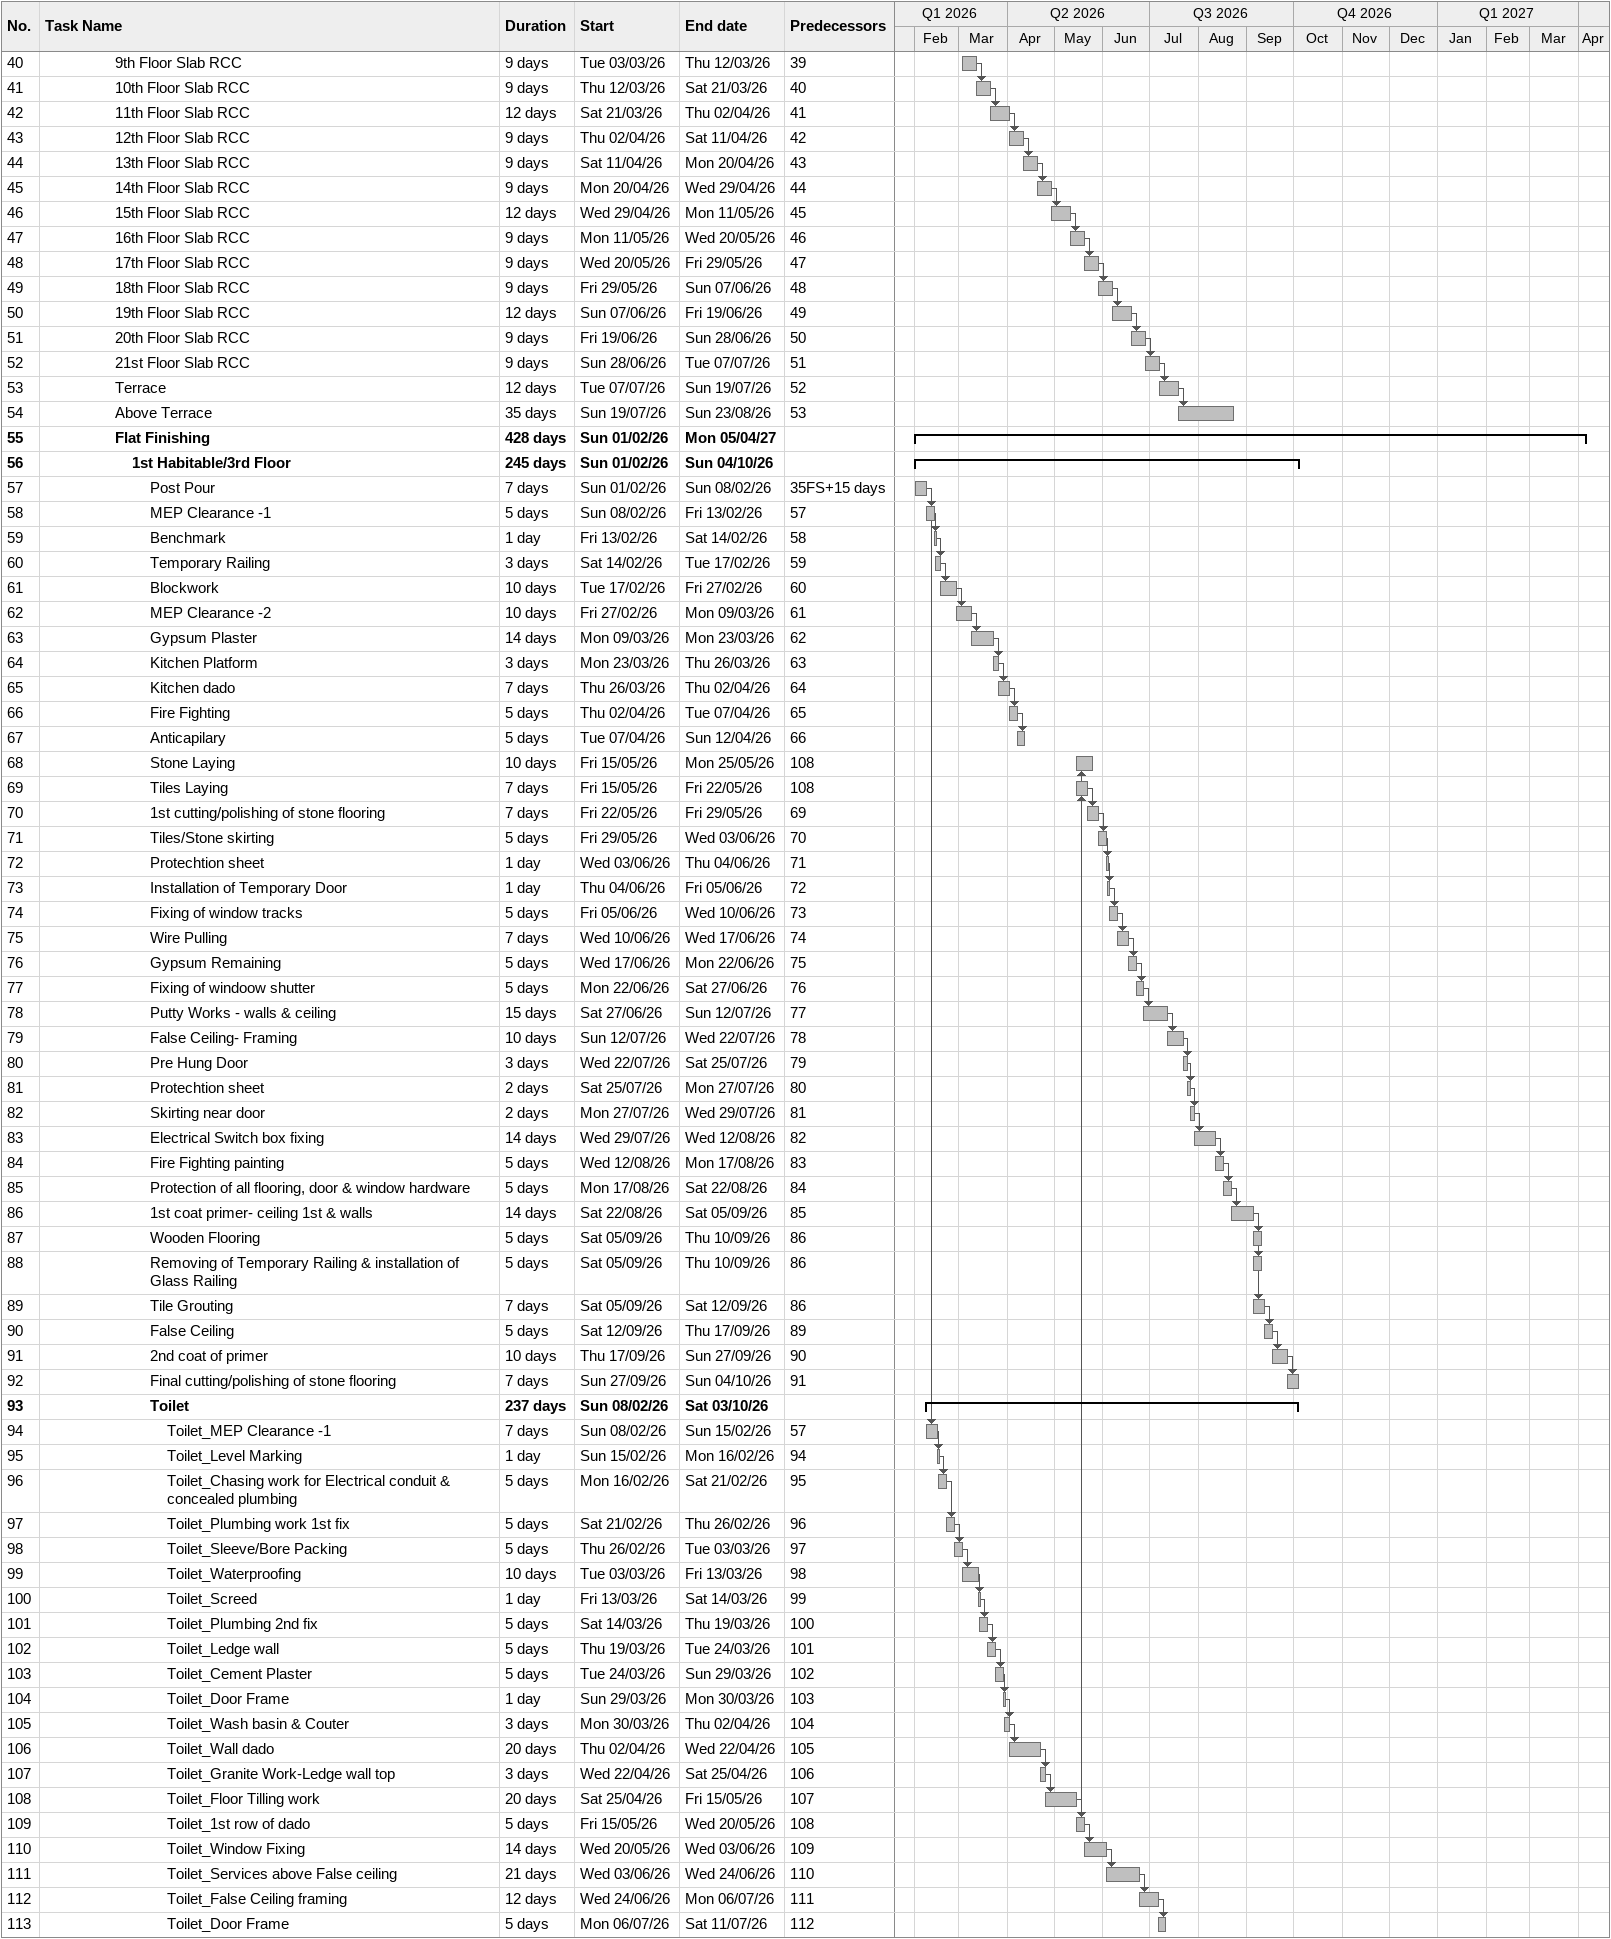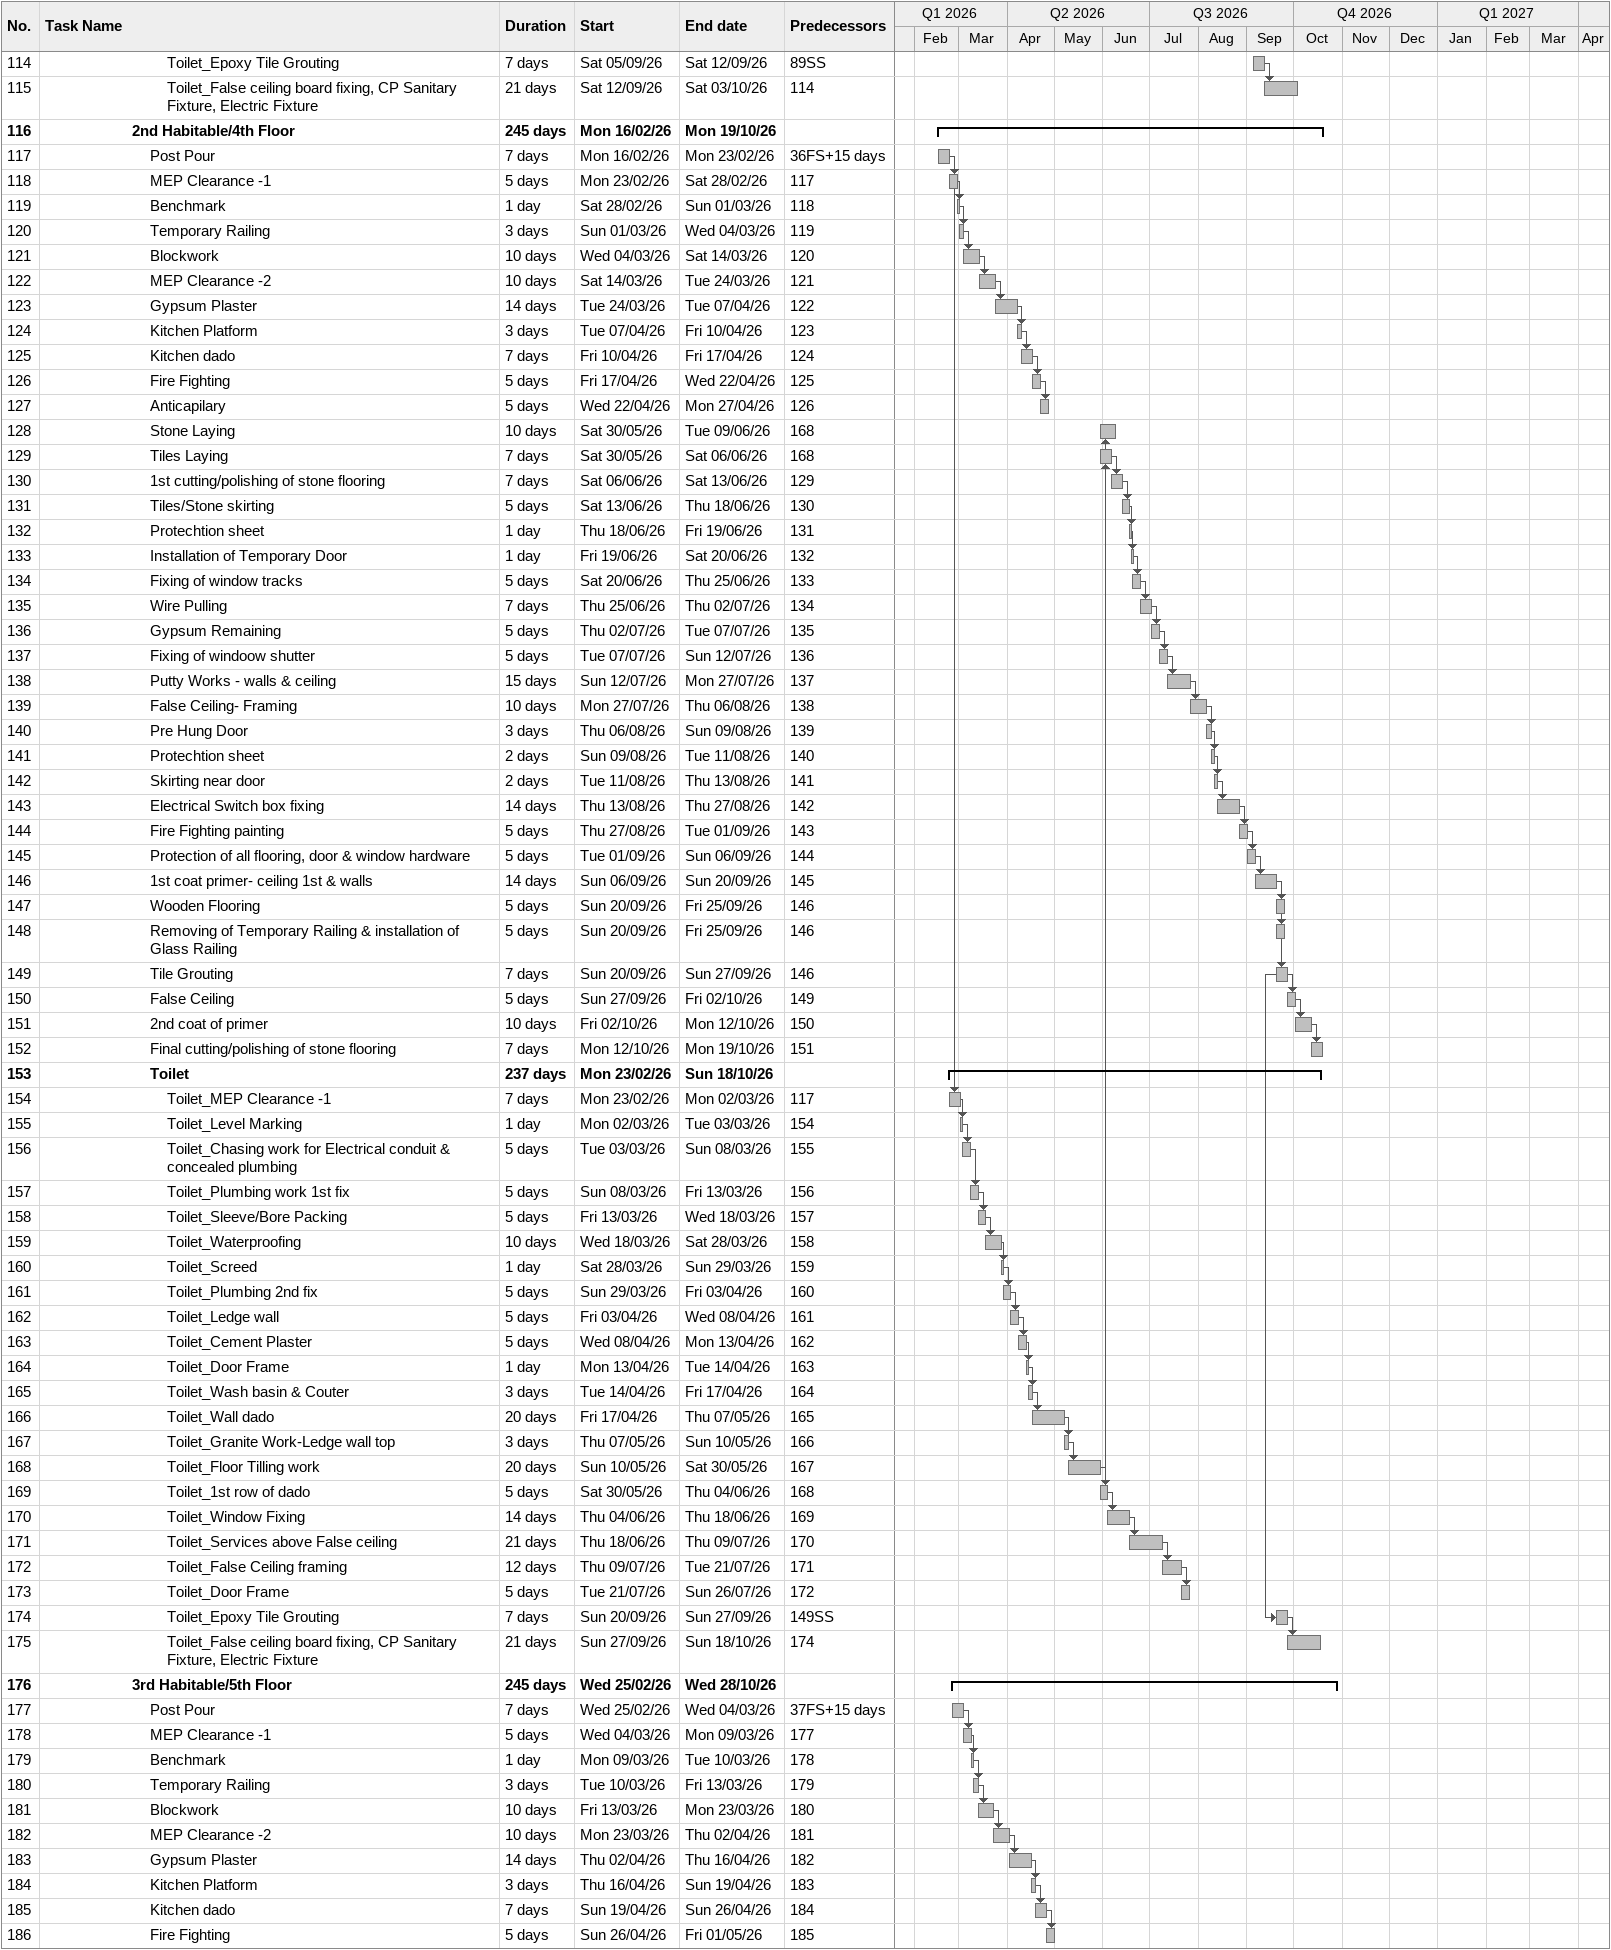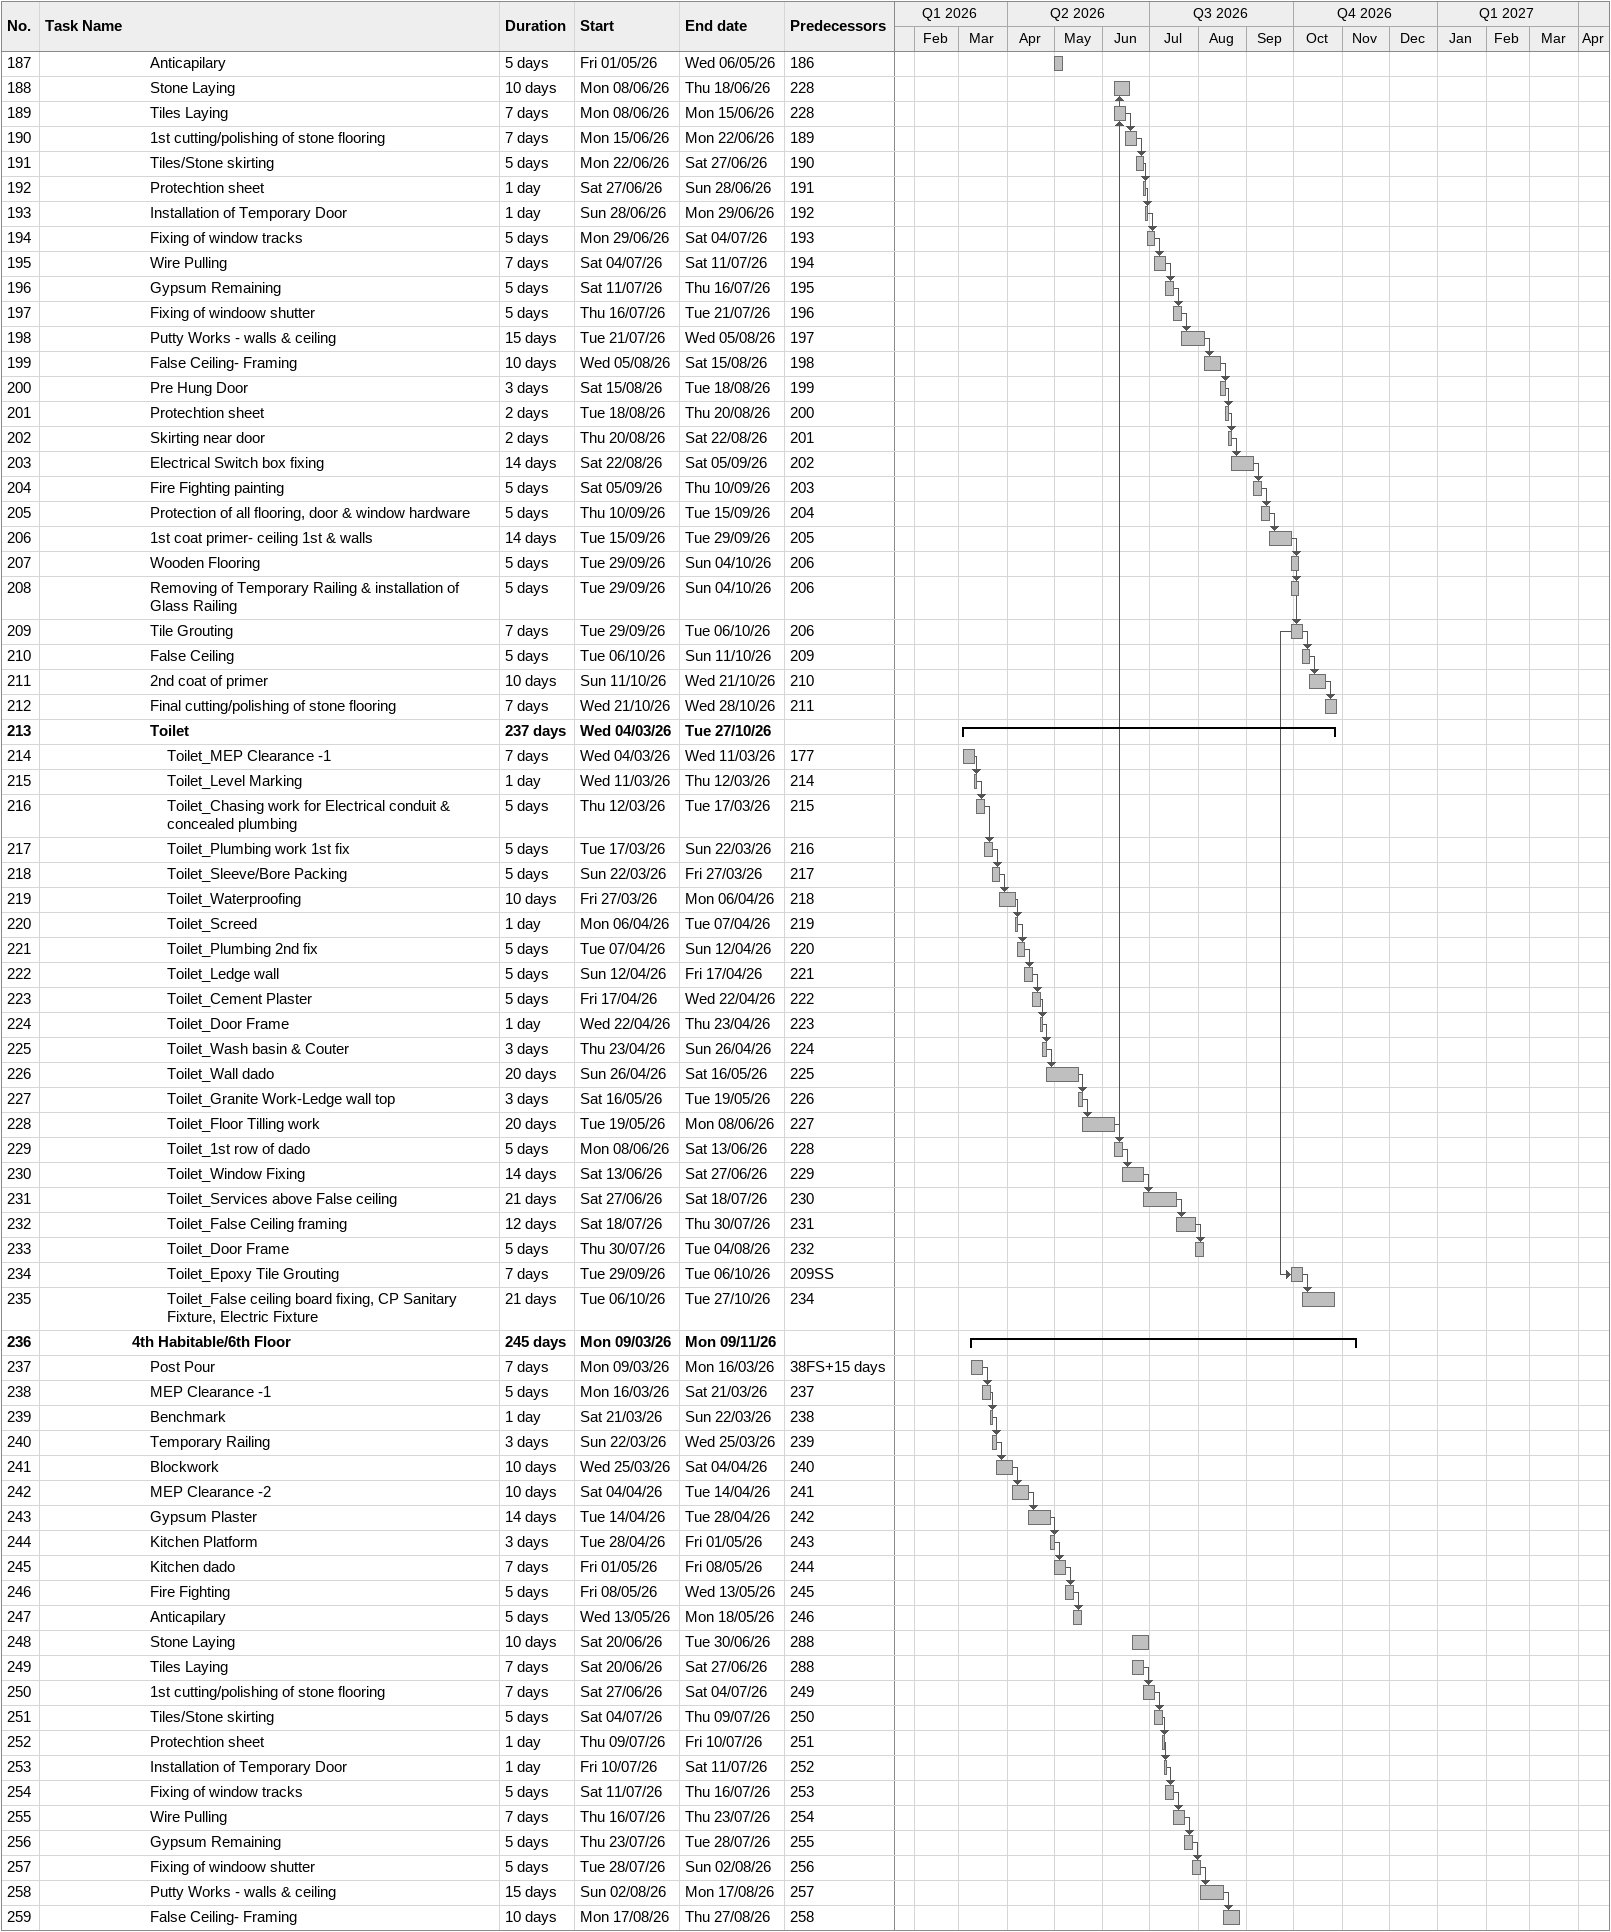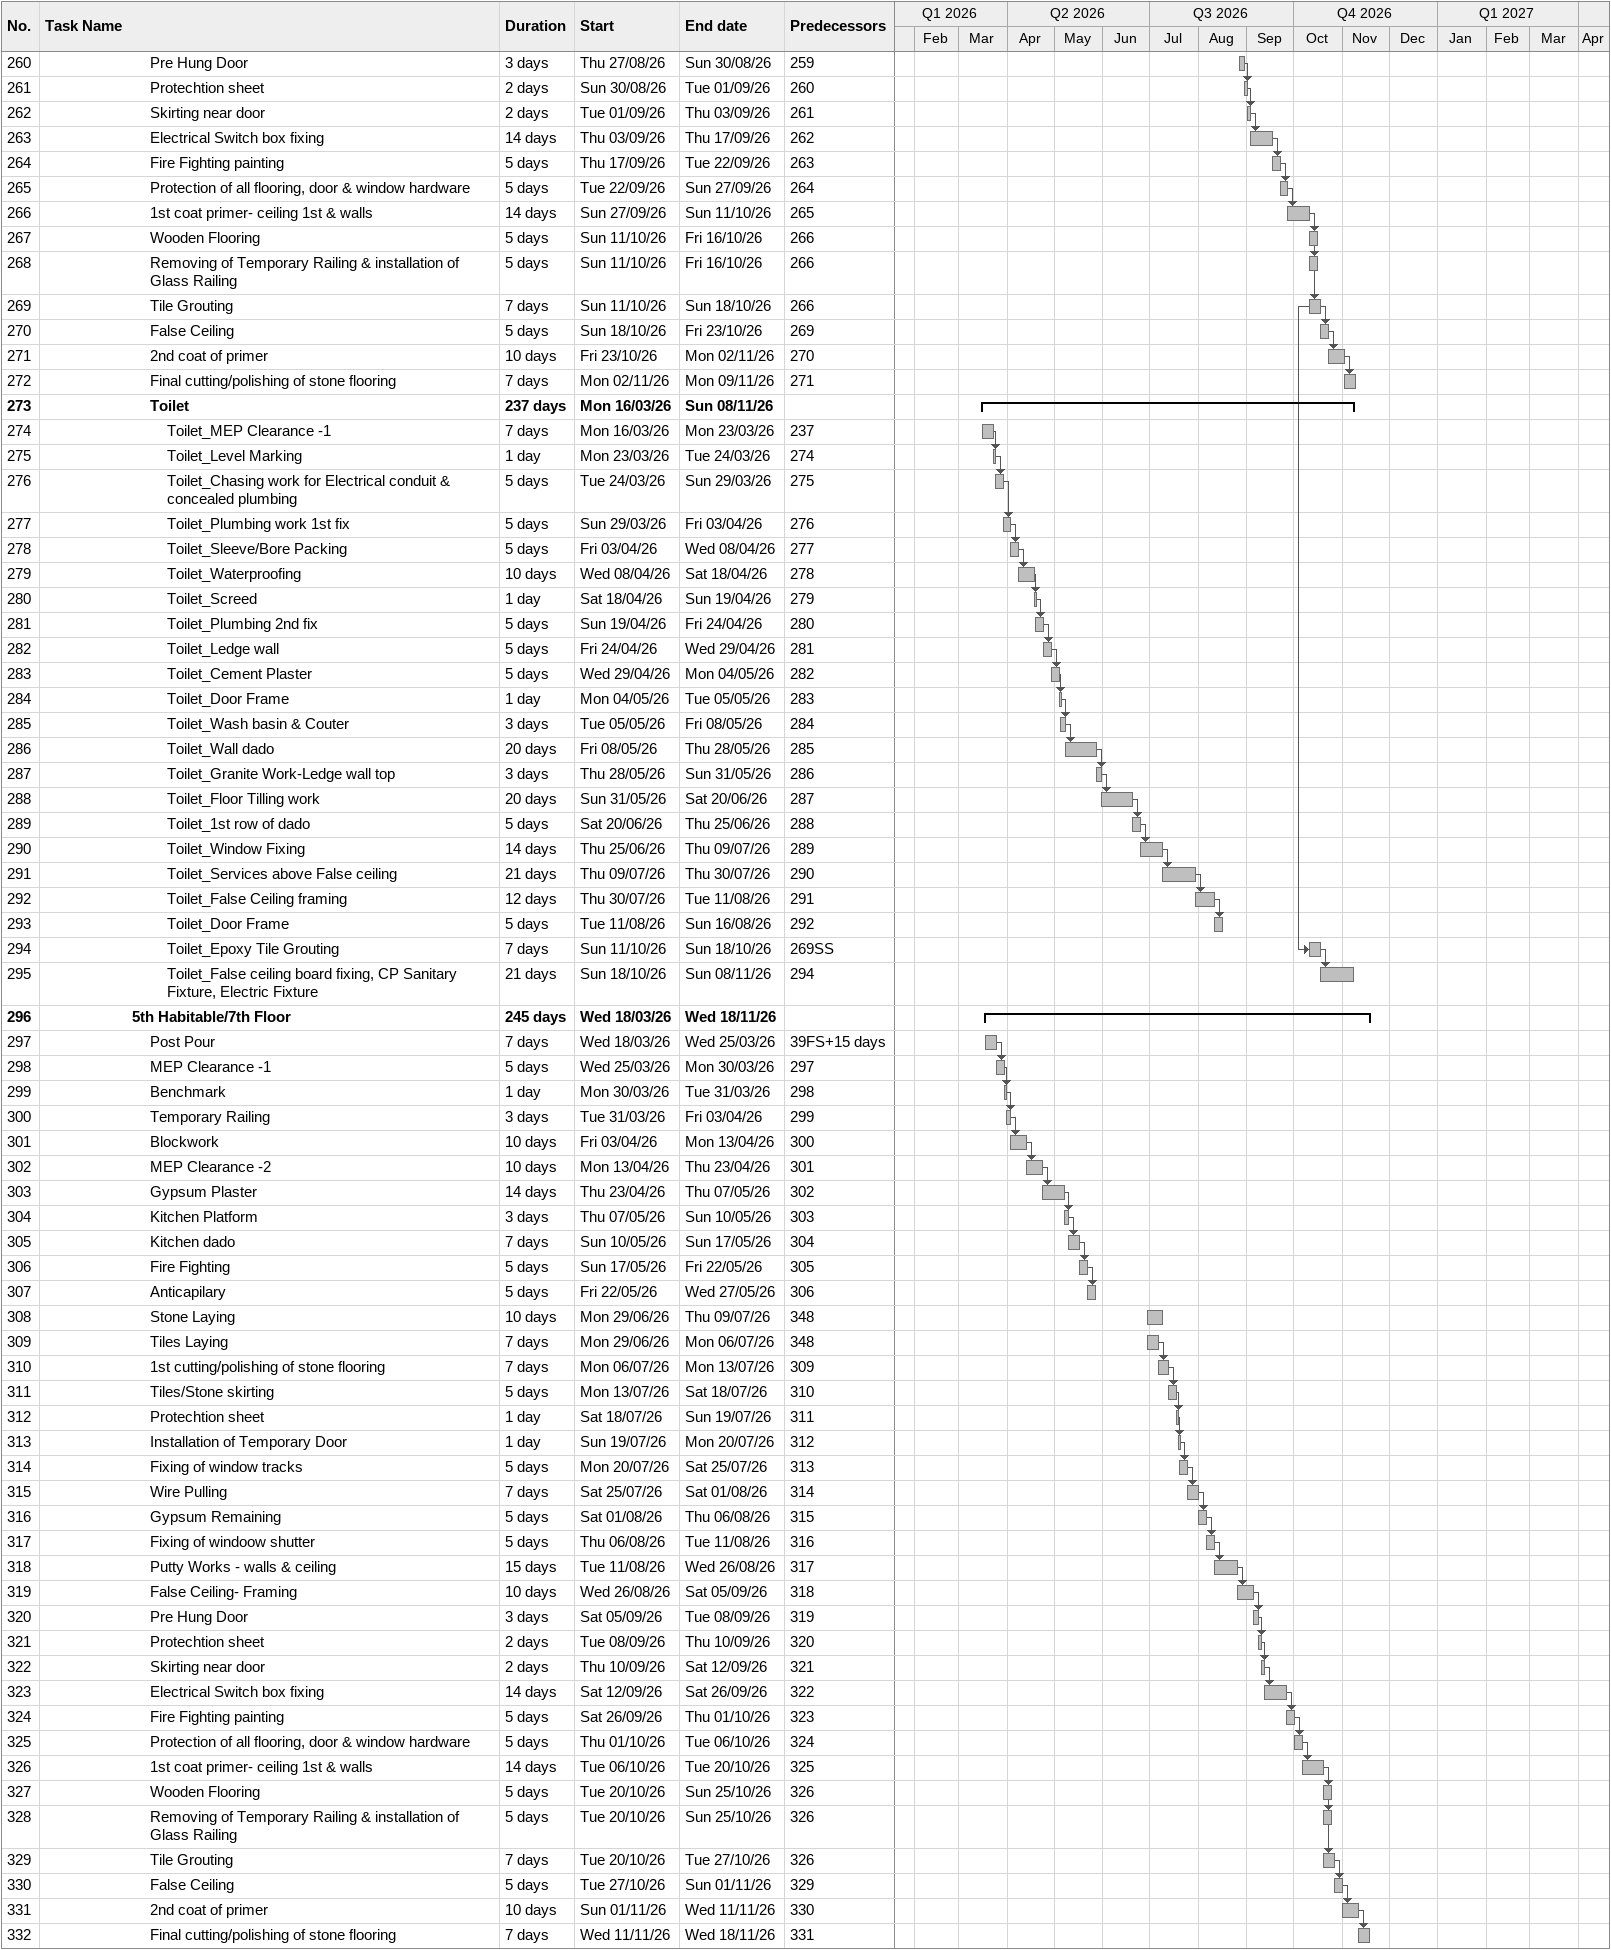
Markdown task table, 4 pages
| ID | Level | Task | Duration | Start | Finish | Predecessors |
|---|---|---|---|---|---|---|
| 40 | 5 | 9th Floor Slab RCC | 9d | 2026-03-03 | 2026-03-12 | 39 |
| 41 | 5 | 10th Floor Slab RCC | 9d | 2026-03-12 | 2026-03-21 | 40 |
| 42 | 5 | 11th Floor Slab RCC | 12d | 2026-03-21 | 2026-04-02 | 41 |
| 43 | 5 | 12th Floor Slab RCC | 9d | 2026-04-02 | 2026-04-11 | 42 |
| 44 | 5 | 13th Floor Slab RCC | 9d | 2026-04-11 | 2026-04-20 | 43 |
| 45 | 5 | 14th Floor Slab RCC | 9d | 2026-04-20 | 2026-04-29 | 44 |
| 46 | 5 | 15th Floor Slab RCC | 12d | 2026-04-29 | 2026-05-11 | 45 |
| 47 | 5 | 16th Floor Slab RCC | 9d | 2026-05-11 | 2026-05-20 | 46 |
| 48 | 5 | 17th Floor Slab RCC | 9d | 2026-05-20 | 2026-05-29 | 47 |
| 49 | 5 | 18th Floor Slab RCC | 9d | 2026-05-29 | 2026-06-07 | 48 |
| 50 | 5 | 19th Floor Slab RCC | 12d | 2026-06-07 | 2026-06-19 | 49 |
| 51 | 5 | 20th Floor Slab RCC | 9d | 2026-06-19 | 2026-06-28 | 50 |
| 52 | 5 | 21st Floor Slab RCC | 9d | 2026-06-28 | 2026-07-07 | 51 |
| 53 | 5 | Terrace | 12d | 2026-07-07 | 2026-07-19 | 52 |
| 54 | 5 | Above Terrace | 35d | 2026-07-19 | 2026-08-23 | 53 |
| 55 | 5 | **Flat Finishing** | 428d | 2026-02-01 | 2027-04-05 |  |
| 56 | 6 | **1st Habitable/3rd Floor** | 245d | 2026-02-01 | 2026-10-04 |  |
| 57 | 7 | Post Pour | 7d | 2026-02-01 | 2026-02-08 | 35FS+15d |
| 58 | 7 | MEP Clearance -1 | 5d | 2026-02-08 | 2026-02-13 | 57 |
| 59 | 7 | Benchmark | 1d | 2026-02-13 | 2026-02-14 | 58 |
| 60 | 7 | Temporary Railing | 3d | 2026-02-14 | 2026-02-17 | 59 |
| 61 | 7 | Blockwork | 10d | 2026-02-17 | 2026-02-27 | 60 |
| 62 | 7 | MEP Clearance -2 | 10d | 2026-02-27 | 2026-03-09 | 61 |
| 63 | 7 | Gypsum Plaster | 14d | 2026-03-09 | 2026-03-23 | 62 |
| 64 | 7 | Kitchen Platform | 3d | 2026-03-23 | 2026-03-26 | 63 |
| 65 | 7 | Kitchen dado | 7d | 2026-03-26 | 2026-04-02 | 64 |
| 66 | 7 | Fire Fighting | 5d | 2026-04-02 | 2026-04-07 | 65 |
| 67 | 7 | Anticapilary | 5d | 2026-04-07 | 2026-04-12 | 66 |
| 68 | 7 | Stone Laying | 10d | 2026-05-15 | 2026-05-25 | 108 |
| 69 | 7 | Tiles Laying | 7d | 2026-05-15 | 2026-05-22 | 108 |
| 70 | 7 | 1st cutting/polishing of stone flooring | 7d | 2026-05-22 | 2026-05-29 | 69 |
| 71 | 7 | Tiles/Stone skirting | 5d | 2026-05-29 | 2026-06-03 | 70 |
| 72 | 7 | Protechtion sheet | 1d | 2026-06-03 | 2026-06-04 | 71 |
| 73 | 7 | Installation of Temporary Door | 1d | 2026-06-04 | 2026-06-05 | 72 |
| 74 | 7 | Fixing of window tracks | 5d | 2026-06-05 | 2026-06-10 | 73 |
| 75 | 7 | Wire Pulling | 7d | 2026-06-10 | 2026-06-17 | 74 |
| 76 | 7 | Gypsum Remaining | 5d | 2026-06-17 | 2026-06-22 | 75 |
| 77 | 7 | Fixing of windoow shutter | 5d | 2026-06-22 | 2026-06-27 | 76 |
| 78 | 7 | Putty Works - walls & ceiling | 15d | 2026-06-27 | 2026-07-12 | 77 |
| 79 | 7 | False Ceiling- Framing | 10d | 2026-07-12 | 2026-07-22 | 78 |
| 80 | 7 | Pre Hung Door | 3d | 2026-07-22 | 2026-07-25 | 79 |
| 81 | 7 | Protechtion sheet | 2d | 2026-07-25 | 2026-07-27 | 80 |
| 82 | 7 | Skirting near door | 2d | 2026-07-27 | 2026-07-29 | 81 |
| 83 | 7 | Electrical Switch box fixing | 14d | 2026-07-29 | 2026-08-12 | 82 |
| 84 | 7 | Fire Fighting painting | 5d | 2026-08-12 | 2026-08-17 | 83 |
| 85 | 7 | Protection of all flooring, door & window hardware | 5d | 2026-08-17 | 2026-08-22 | 84 |
| 86 | 7 | 1st coat primer- ceiling 1st & walls | 14d | 2026-08-22 | 2026-09-05 | 85 |
| 87 | 7 | Wooden Flooring | 5d | 2026-09-05 | 2026-09-10 | 86 |
| 88 | 7 | Removing of Temporary Railing & installation of Glass Railing | 5d | 2026-09-05 | 2026-09-10 | 86 |
| 89 | 7 | Tile Grouting | 7d | 2026-09-05 | 2026-09-12 | 86 |
| 90 | 7 | False Ceiling | 5d | 2026-09-12 | 2026-09-17 | 89 |
| 91 | 7 | 2nd coat of primer | 10d | 2026-09-17 | 2026-09-27 | 90 |
| 92 | 7 | Final cutting/polishing of stone flooring | 7d | 2026-09-27 | 2026-10-04 | 91 |
| 93 | 7 | **Toilet** | 237d | 2026-02-08 | 2026-10-03 |  |
| 94 | 8 | Toilet_MEP Clearance -1 | 7d | 2026-02-08 | 2026-02-15 | 57 |
| 95 | 8 | Toilet_Level Marking | 1d | 2026-02-15 | 2026-02-16 | 94 |
| 96 | 8 | Toilet_Chasing work for Electrical conduit & concealed plumbing | 5d | 2026-02-16 | 2026-02-21 | 95 |
| 97 | 8 | Toilet_Plumbing work 1st fix | 5d | 2026-02-21 | 2026-02-26 | 96 |
| 98 | 8 | Toilet_Sleeve/Bore Packing | 5d | 2026-02-26 | 2026-03-03 | 97 |
| 99 | 8 | Toilet_Waterproofing | 10d | 2026-03-03 | 2026-03-13 | 98 |
| 100 | 8 | Toilet_Screed | 1d | 2026-03-13 | 2026-03-14 | 99 |
| 101 | 8 | Toilet_Plumbing 2nd fix | 5d | 2026-03-14 | 2026-03-19 | 100 |
| 102 | 8 | Toilet_Ledge wall | 5d | 2026-03-19 | 2026-03-24 | 101 |
| 103 | 8 | Toilet_Cement Plaster | 5d | 2026-03-24 | 2026-03-29 | 102 |
| 104 | 8 | Toilet_Door Frame | 1d | 2026-03-29 | 2026-03-30 | 103 |
| 105 | 8 | Toilet_Wash basin & Couter | 3d | 2026-03-30 | 2026-04-02 | 104 |
| 106 | 8 | Toilet_Wall dado | 20d | 2026-04-02 | 2026-04-22 | 105 |
| 107 | 8 | Toilet_Granite Work-Ledge wall top | 3d | 2026-04-22 | 2026-04-25 | 106 |
| 108 | 8 | Toilet_Floor Tilling work | 20d | 2026-04-25 | 2026-05-15 | 107 |
| 109 | 8 | Toilet_1st row of dado | 5d | 2026-05-15 | 2026-05-20 | 108 |
| 110 | 8 | Toilet_Window Fixing | 14d | 2026-05-20 | 2026-06-03 | 109 |
| 111 | 8 | Toilet_Services above False ceiling | 21d | 2026-06-03 | 2026-06-24 | 110 |
| 112 | 8 | Toilet_False Ceiling framing | 12d | 2026-06-24 | 2026-07-06 | 111 |
| 113 | 8 | Toilet_Door Frame | 5d | 2026-07-06 | 2026-07-11 | 112 |
| 114 | 8 | Toilet_Epoxy Tile Grouting | 7d | 2026-09-05 | 2026-09-12 | 89SS |
| 115 | 8 | Toilet_False ceiling board fixing, CP Sanitary Fixture, Electric Fixture | 21d | 2026-09-12 | 2026-10-03 | 114 |
| 116 | 6 | **2nd Habitable/4th Floor** | 245d | 2026-02-16 | 2026-10-19 |  |
| 117 | 7 | Post Pour | 7d | 2026-02-16 | 2026-02-23 | 36FS+15d |
| 118 | 7 | MEP Clearance -1 | 5d | 2026-02-23 | 2026-02-28 | 117 |
| 119 | 7 | Benchmark | 1d | 2026-02-28 | 2026-03-01 | 118 |
| 120 | 7 | Temporary Railing | 3d | 2026-03-01 | 2026-03-04 | 119 |
| 121 | 7 | Blockwork | 10d | 2026-03-04 | 2026-03-14 | 120 |
| 122 | 7 | MEP Clearance -2 | 10d | 2026-03-14 | 2026-03-24 | 121 |
| 123 | 7 | Gypsum Plaster | 14d | 2026-03-24 | 2026-04-07 | 122 |
| 124 | 7 | Kitchen Platform | 3d | 2026-04-07 | 2026-04-10 | 123 |
| 125 | 7 | Kitchen dado | 7d | 2026-04-10 | 2026-04-17 | 124 |
| 126 | 7 | Fire Fighting | 5d | 2026-04-17 | 2026-04-22 | 125 |
| 127 | 7 | Anticapilary | 5d | 2026-04-22 | 2026-04-27 | 126 |
| 128 | 7 | Stone Laying | 10d | 2026-05-30 | 2026-06-09 | 168 |
| 129 | 7 | Tiles Laying | 7d | 2026-05-30 | 2026-06-06 | 168 |
| 130 | 7 | 1st cutting/polishing of stone flooring | 7d | 2026-06-06 | 2026-06-13 | 129 |
| 131 | 7 | Tiles/Stone skirting | 5d | 2026-06-13 | 2026-06-18 | 130 |
| 132 | 7 | Protechtion sheet | 1d | 2026-06-18 | 2026-06-19 | 131 |
| 133 | 7 | Installation of Temporary Door | 1d | 2026-06-19 | 2026-06-20 | 132 |
| 134 | 7 | Fixing of window tracks | 5d | 2026-06-20 | 2026-06-25 | 133 |
| 135 | 7 | Wire Pulling | 7d | 2026-06-25 | 2026-07-02 | 134 |
| 136 | 7 | Gypsum Remaining | 5d | 2026-07-02 | 2026-07-07 | 135 |
| 137 | 7 | Fixing of windoow shutter | 5d | 2026-07-07 | 2026-07-12 | 136 |
| 138 | 7 | Putty Works - walls & ceiling | 15d | 2026-07-12 | 2026-07-27 | 137 |
| 139 | 7 | False Ceiling- Framing | 10d | 2026-07-27 | 2026-08-06 | 138 |
| 140 | 7 | Pre Hung Door | 3d | 2026-08-06 | 2026-08-09 | 139 |
| 141 | 7 | Protechtion sheet | 2d | 2026-08-09 | 2026-08-11 | 140 |
| 142 | 7 | Skirting near door | 2d | 2026-08-11 | 2026-08-13 | 141 |
| 143 | 7 | Electrical Switch box fixing | 14d | 2026-08-13 | 2026-08-27 | 142 |
| 144 | 7 | Fire Fighting painting | 5d | 2026-08-27 | 2026-09-01 | 143 |
| 145 | 7 | Protection of all flooring, door & window hardware | 5d | 2026-09-01 | 2026-09-06 | 144 |
| 146 | 7 | 1st coat primer- ceiling 1st & walls | 14d | 2026-09-06 | 2026-09-20 | 145 |
| 147 | 7 | Wooden Flooring | 5d | 2026-09-20 | 2026-09-25 | 146 |
| 148 | 7 | Removing of Temporary Railing & installation of Glass Railing | 5d | 2026-09-20 | 2026-09-25 | 146 |
| 149 | 7 | Tile Grouting | 7d | 2026-09-20 | 2026-09-27 | 146 |
| 150 | 7 | False Ceiling | 5d | 2026-09-27 | 2026-10-02 | 149 |
| 151 | 7 | 2nd coat of primer | 10d | 2026-10-02 | 2026-10-12 | 150 |
| 152 | 7 | Final cutting/polishing of stone flooring | 7d | 2026-10-12 | 2026-10-19 | 151 |
| 153 | 7 | **Toilet** | 237d | 2026-02-23 | 2026-10-18 |  |
| 154 | 8 | Toilet_MEP Clearance -1 | 7d | 2026-02-23 | 2026-03-02 | 117 |
| 155 | 8 | Toilet_Level Marking | 1d | 2026-03-02 | 2026-03-03 | 154 |
| 156 | 8 | Toilet_Chasing work for Electrical conduit & concealed plumbing | 5d | 2026-03-03 | 2026-03-08 | 155 |
| 157 | 8 | Toilet_Plumbing work 1st fix | 5d | 2026-03-08 | 2026-03-13 | 156 |
| 158 | 8 | Toilet_Sleeve/Bore Packing | 5d | 2026-03-13 | 2026-03-18 | 157 |
| 159 | 8 | Toilet_Waterproofing | 10d | 2026-03-18 | 2026-03-28 | 158 |
| 160 | 8 | Toilet_Screed | 1d | 2026-03-28 | 2026-03-29 | 159 |
| 161 | 8 | Toilet_Plumbing 2nd fix | 5d | 2026-03-29 | 2026-04-03 | 160 |
| 162 | 8 | Toilet_Ledge wall | 5d | 2026-04-03 | 2026-04-08 | 161 |
| 163 | 8 | Toilet_Cement Plaster | 5d | 2026-04-08 | 2026-04-13 | 162 |
| 164 | 8 | Toilet_Door Frame | 1d | 2026-04-13 | 2026-04-14 | 163 |
| 165 | 8 | Toilet_Wash basin & Couter | 3d | 2026-04-14 | 2026-04-17 | 164 |
| 166 | 8 | Toilet_Wall dado | 20d | 2026-04-17 | 2026-05-07 | 165 |
| 167 | 8 | Toilet_Granite Work-Ledge wall top | 3d | 2026-05-07 | 2026-05-10 | 166 |
| 168 | 8 | Toilet_Floor Tilling work | 20d | 2026-05-10 | 2026-05-30 | 167 |
| 169 | 8 | Toilet_1st row of dado | 5d | 2026-05-30 | 2026-06-04 | 168 |
| 170 | 8 | Toilet_Window Fixing | 14d | 2026-06-04 | 2026-06-18 | 169 |
| 171 | 8 | Toilet_Services above False ceiling | 21d | 2026-06-18 | 2026-07-09 | 170 |
| 172 | 8 | Toilet_False Ceiling framing | 12d | 2026-07-09 | 2026-07-21 | 171 |
| 173 | 8 | Toilet_Door Frame | 5d | 2026-07-21 | 2026-07-26 | 172 |
| 174 | 8 | Toilet_Epoxy Tile Grouting | 7d | 2026-09-20 | 2026-09-27 | 149SS |
| 175 | 8 | Toilet_False ceiling board fixing, CP Sanitary Fixture, Electric Fixture | 21d | 2026-09-27 | 2026-10-18 | 174 |
| 176 | 6 | **3rd Habitable/5th Floor** | 245d | 2026-02-25 | 2026-10-28 |  |
| 177 | 7 | Post Pour | 7d | 2026-02-25 | 2026-03-04 | 37FS+15d |
| 178 | 7 | MEP Clearance -1 | 5d | 2026-03-04 | 2026-03-09 | 177 |
| 179 | 7 | Benchmark | 1d | 2026-03-09 | 2026-03-10 | 178 |
| 180 | 7 | Temporary Railing | 3d | 2026-03-10 | 2026-03-13 | 179 |
| 181 | 7 | Blockwork | 10d | 2026-03-13 | 2026-03-23 | 180 |
| 182 | 7 | MEP Clearance -2 | 10d | 2026-03-23 | 2026-04-02 | 181 |
| 183 | 7 | Gypsum Plaster | 14d | 2026-04-02 | 2026-04-16 | 182 |
| 184 | 7 | Kitchen Platform | 3d | 2026-04-16 | 2026-04-19 | 183 |
| 185 | 7 | Kitchen dado | 7d | 2026-04-19 | 2026-04-26 | 184 |
| 186 | 7 | Fire Fighting | 5d | 2026-04-26 | 2026-05-01 | 185 |
| 187 | 7 | Anticapilary | 5d | 2026-05-01 | 2026-05-06 | 186 |
| 188 | 7 | Stone Laying | 10d | 2026-06-08 | 2026-06-18 | 228 |
| 189 | 7 | Tiles Laying | 7d | 2026-06-08 | 2026-06-15 | 228 |
| 190 | 7 | 1st cutting/polishing of stone flooring | 7d | 2026-06-15 | 2026-06-22 | 189 |
| 191 | 7 | Tiles/Stone skirting | 5d | 2026-06-22 | 2026-06-27 | 190 |
| 192 | 7 | Protechtion sheet | 1d | 2026-06-27 | 2026-06-28 | 191 |
| 193 | 7 | Installation of Temporary Door | 1d | 2026-06-28 | 2026-06-29 | 192 |
| 194 | 7 | Fixing of window tracks | 5d | 2026-06-29 | 2026-07-04 | 193 |
| 195 | 7 | Wire Pulling | 7d | 2026-07-04 | 2026-07-11 | 194 |
| 196 | 7 | Gypsum Remaining | 5d | 2026-07-11 | 2026-07-16 | 195 |
| 197 | 7 | Fixing of windoow shutter | 5d | 2026-07-16 | 2026-07-21 | 196 |
| 198 | 7 | Putty Works - walls & ceiling | 15d | 2026-07-21 | 2026-08-05 | 197 |
| 199 | 7 | False Ceiling- Framing | 10d | 2026-08-05 | 2026-08-15 | 198 |
| 200 | 7 | Pre Hung Door | 3d | 2026-08-15 | 2026-08-18 | 199 |
| 201 | 7 | Protechtion sheet | 2d | 2026-08-18 | 2026-08-20 | 200 |
| 202 | 7 | Skirting near door | 2d | 2026-08-20 | 2026-08-22 | 201 |
| 203 | 7 | Electrical Switch box fixing | 14d | 2026-08-22 | 2026-09-05 | 202 |
| 204 | 7 | Fire Fighting painting | 5d | 2026-09-05 | 2026-09-10 | 203 |
| 205 | 7 | Protection of all flooring, door & window hardware | 5d | 2026-09-10 | 2026-09-15 | 204 |
| 206 | 7 | 1st coat primer- ceiling 1st & walls | 14d | 2026-09-15 | 2026-09-29 | 205 |
| 207 | 7 | Wooden Flooring | 5d | 2026-09-29 | 2026-10-04 | 206 |
| 208 | 7 | Removing of Temporary Railing & installation of Glass Railing | 5d | 2026-09-29 | 2026-10-04 | 206 |
| 209 | 7 | Tile Grouting | 7d | 2026-09-29 | 2026-10-06 | 206 |
| 210 | 7 | False Ceiling | 5d | 2026-10-06 | 2026-10-11 | 209 |
| 211 | 7 | 2nd coat of primer | 10d | 2026-10-11 | 2026-10-21 | 210 |
| 212 | 7 | Final cutting/polishing of stone flooring | 7d | 2026-10-21 | 2026-10-28 | 211 |
| 213 | 7 | **Toilet** | 237d | 2026-03-04 | 2026-10-27 |  |
| 214 | 8 | Toilet_MEP Clearance -1 | 7d | 2026-03-04 | 2026-03-11 | 177 |
| 215 | 8 | Toilet_Level Marking | 1d | 2026-03-11 | 2026-03-12 | 214 |
| 216 | 8 | Toilet_Chasing work for Electrical conduit & concealed plumbing | 5d | 2026-03-12 | 2026-03-17 | 215 |
| 217 | 8 | Toilet_Plumbing work 1st fix | 5d | 2026-03-17 | 2026-03-22 | 216 |
| 218 | 8 | Toilet_Sleeve/Bore Packing | 5d | 2026-03-22 | 2026-03-27 | 217 |
| 219 | 8 | Toilet_Waterproofing | 10d | 2026-03-27 | 2026-04-06 | 218 |
| 220 | 8 | Toilet_Screed | 1d | 2026-04-06 | 2026-04-07 | 219 |
| 221 | 8 | Toilet_Plumbing 2nd fix | 5d | 2026-04-07 | 2026-04-12 | 220 |
| 222 | 8 | Toilet_Ledge wall | 5d | 2026-04-12 | 2026-04-17 | 221 |
| 223 | 8 | Toilet_Cement Plaster | 5d | 2026-04-17 | 2026-04-22 | 222 |
| 224 | 8 | Toilet_Door Frame | 1d | 2026-04-22 | 2026-04-23 | 223 |
| 225 | 8 | Toilet_Wash basin & Couter | 3d | 2026-04-23 | 2026-04-26 | 224 |
| 226 | 8 | Toilet_Wall dado | 20d | 2026-04-26 | 2026-05-16 | 225 |
| 227 | 8 | Toilet_Granite Work-Ledge wall top | 3d | 2026-05-16 | 2026-05-19 | 226 |
| 228 | 8 | Toilet_Floor Tilling work | 20d | 2026-05-19 | 2026-06-08 | 227 |
| 229 | 8 | Toilet_1st row of dado | 5d | 2026-06-08 | 2026-06-13 | 228 |
| 230 | 8 | Toilet_Window Fixing | 14d | 2026-06-13 | 2026-06-27 | 229 |
| 231 | 8 | Toilet_Services above False ceiling | 21d | 2026-06-27 | 2026-07-18 | 230 |
| 232 | 8 | Toilet_False Ceiling framing | 12d | 2026-07-18 | 2026-07-30 | 231 |
| 233 | 8 | Toilet_Door Frame | 5d | 2026-07-30 | 2026-08-04 | 232 |
| 234 | 8 | Toilet_Epoxy Tile Grouting | 7d | 2026-09-29 | 2026-10-06 | 209SS |
| 235 | 8 | Toilet_False ceiling board fixing, CP Sanitary Fixture, Electric Fixture | 21d | 2026-10-06 | 2026-10-27 | 234 |
| 236 | 6 | **4th Habitable/6th Floor** | 245d | 2026-03-09 | 2026-11-09 |  |
| 237 | 7 | Post Pour | 7d | 2026-03-09 | 2026-03-16 | 38FS+15d |
| 238 | 7 | MEP Clearance -1 | 5d | 2026-03-16 | 2026-03-21 | 237 |
| 239 | 7 | Benchmark | 1d | 2026-03-21 | 2026-03-22 | 238 |
| 240 | 7 | Temporary Railing | 3d | 2026-03-22 | 2026-03-25 | 239 |
| 241 | 7 | Blockwork | 10d | 2026-03-25 | 2026-04-04 | 240 |
| 242 | 7 | MEP Clearance -2 | 10d | 2026-04-04 | 2026-04-14 | 241 |
| 243 | 7 | Gypsum Plaster | 14d | 2026-04-14 | 2026-04-28 | 242 |
| 244 | 7 | Kitchen Platform | 3d | 2026-04-28 | 2026-05-01 | 243 |
| 245 | 7 | Kitchen dado | 7d | 2026-05-01 | 2026-05-08 | 244 |
| 246 | 7 | Fire Fighting | 5d | 2026-05-08 | 2026-05-13 | 245 |
| 247 | 7 | Anticapilary | 5d | 2026-05-13 | 2026-05-18 | 246 |
| 248 | 7 | Stone Laying | 10d | 2026-06-20 | 2026-06-30 | 288 |
| 249 | 7 | Tiles Laying | 7d | 2026-06-20 | 2026-06-27 | 288 |
| 250 | 7 | 1st cutting/polishing of stone flooring | 7d | 2026-06-27 | 2026-07-04 | 249 |
| 251 | 7 | Tiles/Stone skirting | 5d | 2026-07-04 | 2026-07-09 | 250 |
| 252 | 7 | Protechtion sheet | 1d | 2026-07-09 | 2026-07-10 | 251 |
| 253 | 7 | Installation of Temporary Door | 1d | 2026-07-10 | 2026-07-11 | 252 |
| 254 | 7 | Fixing of window tracks | 5d | 2026-07-11 | 2026-07-16 | 253 |
| 255 | 7 | Wire Pulling | 7d | 2026-07-16 | 2026-07-23 | 254 |
| 256 | 7 | Gypsum Remaining | 5d | 2026-07-23 | 2026-07-28 | 255 |
| 257 | 7 | Fixing of windoow shutter | 5d | 2026-07-28 | 2026-08-02 | 256 |
| 258 | 7 | Putty Works - walls & ceiling | 15d | 2026-08-02 | 2026-08-17 | 257 |
| 259 | 7 | False Ceiling- Framing | 10d | 2026-08-17 | 2026-08-27 | 258 |
| 260 | 7 | Pre Hung Door | 3d | 2026-08-27 | 2026-08-30 | 259 |
| 261 | 7 | Protechtion sheet | 2d | 2026-08-30 | 2026-09-01 | 260 |
| 262 | 7 | Skirting near door | 2d | 2026-09-01 | 2026-09-03 | 261 |
| 263 | 7 | Electrical Switch box fixing | 14d | 2026-09-03 | 2026-09-17 | 262 |
| 264 | 7 | Fire Fighting painting | 5d | 2026-09-17 | 2026-09-22 | 263 |
| 265 | 7 | Protection of all flooring, door & window hardware | 5d | 2026-09-22 | 2026-09-27 | 264 |
| 266 | 7 | 1st coat primer- ceiling 1st & walls | 14d | 2026-09-27 | 2026-10-11 | 265 |
| 267 | 7 | Wooden Flooring | 5d | 2026-10-11 | 2026-10-16 | 266 |
| 268 | 7 | Removing of Temporary Railing & installation of Glass Railing | 5d | 2026-10-11 | 2026-10-16 | 266 |
| 269 | 7 | Tile Grouting | 7d | 2026-10-11 | 2026-10-18 | 266 |
| 270 | 7 | False Ceiling | 5d | 2026-10-18 | 2026-10-23 | 269 |
| 271 | 7 | 2nd coat of primer | 10d | 2026-10-23 | 2026-11-02 | 270 |
| 272 | 7 | Final cutting/polishing of stone flooring | 7d | 2026-11-02 | 2026-11-09 | 271 |
| 273 | 7 | **Toilet** | 237d | 2026-03-16 | 2026-11-08 |  |
| 274 | 8 | Toilet_MEP Clearance -1 | 7d | 2026-03-16 | 2026-03-23 | 237 |
| 275 | 8 | Toilet_Level Marking | 1d | 2026-03-23 | 2026-03-24 | 274 |
| 276 | 8 | Toilet_Chasing work for Electrical conduit & concealed plumbing | 5d | 2026-03-24 | 2026-03-29 | 275 |
| 277 | 8 | Toilet_Plumbing work 1st fix | 5d | 2026-03-29 | 2026-04-03 | 276 |
| 278 | 8 | Toilet_Sleeve/Bore Packing | 5d | 2026-04-03 | 2026-04-08 | 277 |
| 279 | 8 | Toilet_Waterproofing | 10d | 2026-04-08 | 2026-04-18 | 278 |
| 280 | 8 | Toilet_Screed | 1d | 2026-04-18 | 2026-04-19 | 279 |
| 281 | 8 | Toilet_Plumbing 2nd fix | 5d | 2026-04-19 | 2026-04-24 | 280 |
| 282 | 8 | Toilet_Ledge wall | 5d | 2026-04-24 | 2026-04-29 | 281 |
| 283 | 8 | Toilet_Cement Plaster | 5d | 2026-04-29 | 2026-05-04 | 282 |
| 284 | 8 | Toilet_Door Frame | 1d | 2026-05-04 | 2026-05-05 | 283 |
| 285 | 8 | Toilet_Wash basin & Couter | 3d | 2026-05-05 | 2026-05-08 | 284 |
| 286 | 8 | Toilet_Wall dado | 20d | 2026-05-08 | 2026-05-28 | 285 |
| 287 | 8 | Toilet_Granite Work-Ledge wall top | 3d | 2026-05-28 | 2026-05-31 | 286 |
| 288 | 8 | Toilet_Floor Tilling work | 20d | 2026-05-31 | 2026-06-20 | 287 |
| 289 | 8 | Toilet_1st row of dado | 5d | 2026-06-20 | 2026-06-25 | 288 |
| 290 | 8 | Toilet_Window Fixing | 14d | 2026-06-25 | 2026-07-09 | 289 |
| 291 | 8 | Toilet_Services above False ceiling | 21d | 2026-07-09 | 2026-07-30 | 290 |
| 292 | 8 | Toilet_False Ceiling framing | 12d | 2026-07-30 | 2026-08-11 | 291 |
| 293 | 8 | Toilet_Door Frame | 5d | 2026-08-11 | 2026-08-16 | 292 |
| 294 | 8 | Toilet_Epoxy Tile Grouting | 7d | 2026-10-11 | 2026-10-18 | 269SS |
| 295 | 8 | Toilet_False ceiling board fixing, CP Sanitary Fixture, Electric Fixture | 21d | 2026-10-18 | 2026-11-08 | 294 |
| 296 | 6 | **5th Habitable/7th Floor** | 245d | 2026-03-18 | 2026-11-18 |  |
| 297 | 7 | Post Pour | 7d | 2026-03-18 | 2026-03-25 | 39FS+15d |
| 298 | 7 | MEP Clearance -1 | 5d | 2026-03-25 | 2026-03-30 | 297 |
| 299 | 7 | Benchmark | 1d | 2026-03-30 | 2026-03-31 | 298 |
| 300 | 7 | Temporary Railing | 3d | 2026-03-31 | 2026-04-03 | 299 |
| 301 | 7 | Blockwork | 10d | 2026-04-03 | 2026-04-13 | 300 |
| 302 | 7 | MEP Clearance -2 | 10d | 2026-04-13 | 2026-04-23 | 301 |
| 303 | 7 | Gypsum Plaster | 14d | 2026-04-23 | 2026-05-07 | 302 |
| 304 | 7 | Kitchen Platform | 3d | 2026-05-07 | 2026-05-10 | 303 |
| 305 | 7 | Kitchen dado | 7d | 2026-05-10 | 2026-05-17 | 304 |
| 306 | 7 | Fire Fighting | 5d | 2026-05-17 | 2026-05-22 | 305 |
| 307 | 7 | Anticapilary | 5d | 2026-05-22 | 2026-05-27 | 306 |
| 308 | 7 | Stone Laying | 10d | 2026-06-29 | 2026-07-09 | 348 |
| 309 | 7 | Tiles Laying | 7d | 2026-06-29 | 2026-07-06 | 348 |
| 310 | 7 | 1st cutting/polishing of stone flooring | 7d | 2026-07-06 | 2026-07-13 | 309 |
| 311 | 7 | Tiles/Stone skirting | 5d | 2026-07-13 | 2026-07-18 | 310 |
| 312 | 7 | Protechtion sheet | 1d | 2026-07-18 | 2026-07-19 | 311 |
| 313 | 7 | Installation of Temporary Door | 1d | 2026-07-19 | 2026-07-20 | 312 |
| 314 | 7 | Fixing of window tracks | 5d | 2026-07-20 | 2026-07-25 | 313 |
| 315 | 7 | Wire Pulling | 7d | 2026-07-25 | 2026-08-01 | 314 |
| 316 | 7 | Gypsum Remaining | 5d | 2026-08-01 | 2026-08-06 | 315 |
| 317 | 7 | Fixing of windoow shutter | 5d | 2026-08-06 | 2026-08-11 | 316 |
| 318 | 7 | Putty Works - walls & ceiling | 15d | 2026-08-11 | 2026-08-26 | 317 |
| 319 | 7 | False Ceiling- Framing | 10d | 2026-08-26 | 2026-09-05 | 318 |
| 320 | 7 | Pre Hung Door | 3d | 2026-09-05 | 2026-09-08 | 319 |
| 321 | 7 | Protechtion sheet | 2d | 2026-09-08 | 2026-09-10 | 320 |
| 322 | 7 | Skirting near door | 2d | 2026-09-10 | 2026-09-12 | 321 |
| 323 | 7 | Electrical Switch box fixing | 14d | 2026-09-12 | 2026-09-26 | 322 |
| 324 | 7 | Fire Fighting painting | 5d | 2026-09-26 | 2026-10-01 | 323 |
| 325 | 7 | Protection of all flooring, door & window hardware | 5d | 2026-10-01 | 2026-10-06 | 324 |
| 326 | 7 | 1st coat primer- ceiling 1st & walls | 14d | 2026-10-06 | 2026-10-20 | 325 |
| 327 | 7 | Wooden Flooring | 5d | 2026-10-20 | 2026-10-25 | 326 |
| 328 | 7 | Removing of Temporary Railing & installation of Glass Railing | 5d | 2026-10-20 | 2026-10-25 | 326 |
| 329 | 7 | Tile Grouting | 7d | 2026-10-20 | 2026-10-27 | 326 |
| 330 | 7 | False Ceiling | 5d | 2026-10-27 | 2026-11-01 | 329 |
| 331 | 7 | 2nd coat of primer | 10d | 2026-11-01 | 2026-11-11 | 330 |
| 332 | 7 | Final cutting/polishing of stone flooring | 7d | 2026-11-11 | 2026-11-18 | 331 |
